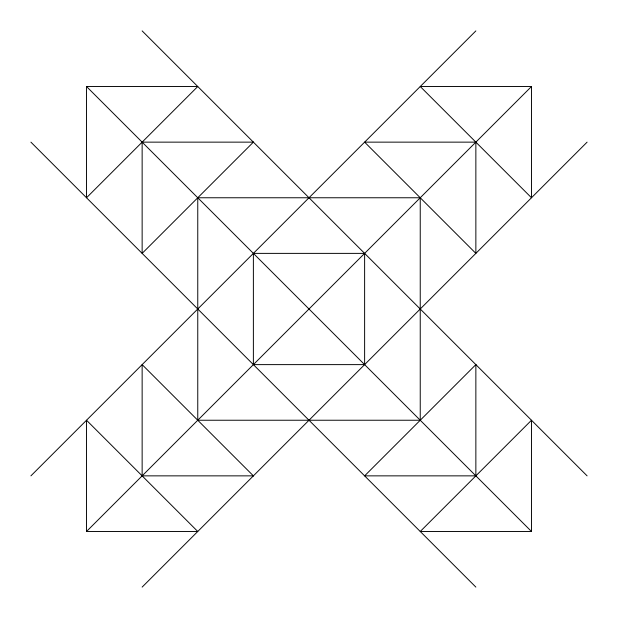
<?xml version="1.0" encoding="UTF-8"?>
<svg xmlns="http://www.w3.org/2000/svg" width="618" height="618" viewBox="0 0 618 618"><rect width="100%" height="100%" fill="white"/><g stroke="black" fill="none" stroke-linecap="round" stroke-linejoin="round"><path stroke-width="0.93" d="M30.9 475.86L475.86 30.9M86.52 531.48L86.52 420.24L197.76 531.48L86.52 531.48L531.48 86.52L420.24 86.52L531.48 197.76L531.48 86.52M142.14 587.1L587.1 142.14M86.52 86.52L197.76 86.52L86.52 197.76L86.52 86.52L531.48 531.48L420.24 531.48L531.48 420.24L531.48 531.48M142.14 30.9L587.1 475.86M30.9 142.14L475.86 587.1M253.38 142.14L142.14 253.38L142.14 142.14L253.38 142.14M475.86 364.62L364.62 475.86L475.86 475.86L475.86 364.62M475.86 142.14L364.62 142.14L475.86 253.38L475.86 142.14M420.24 197.76L197.76 197.76L197.76 420.24L420.24 420.24L420.24 197.76M364.62 253.38L253.38 253.38L253.38 364.62L364.62 364.62L364.62 253.38M253.38 475.86L142.14 475.86L142.14 364.62L253.38 475.86"/></g></svg>
